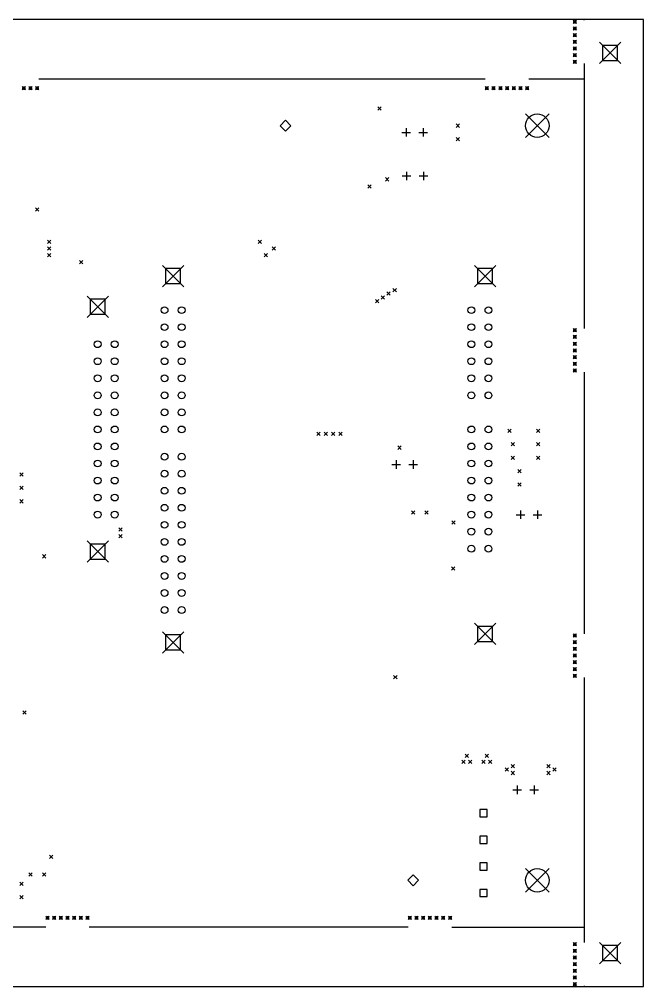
# Model space of a CAD drawing. Extents: x 46 to 310, y -242 to -56.
# Drawn here: x 217.2 to 310.2, y -199.9 to -55.7 of the extents above; entities that cross this region are included whole.
import ezdxf

# ---------------------------------------------------------------- set-up
doc = ezdxf.new("R2010")
doc.units = 0
doc.header["$MEASUREMENT"] = 0
doc.layers.add('BLACK', color=7, linetype='CONTINUOUS')

msp = doc.modelspace()

# ---------------------------------------------------------------- linework, layer by layer
at = {"layer": 'BLACK', "linetype": 'CONTINUOUS'}
for p, q in [((310.25, -55.7), (50.05, -55.7)), ((299.75, -55.8), (300.25, -56.3)), ((300.25, -55.8), (299.75, -56.3)), ((299.75, -56.05), (300.25, -56.05)), ((300, -55.8), (300, -56.3)), ((301.4, -55.8), (301.4, -55.75)), ((310.25, -199.9), (310.25, -55.7)), ((299.75, -56.8), (300.25, -57.3)), ((300.25, -56.8), (299.75, -57.3)), ((299.75, -57.05), (300.25, -57.05)), ((300, -56.8), (300, -57.3)), ((299.75, -57.8), (300.25, -58.3)), ((300.25, -57.8), (299.75, -58.3)), ((299.75, -58.05), (300.25, -58.05)), ((299.75, -58.8), (300.25, -59.3)), ((300.25, -58.8), (299.75, -59.3)), ((299.75, -59.05), (300.25, -59.05)), ((300, -57.8), (300, -58.3)), ((300, -58.8), (300, -59.3)), ((303.662, -59.1125), (306.837, -62.2875)), ((306.837, -59.1125), (303.662, -62.2875)), ((299.75, -59.8), (300.25, -60.3)), ((300.25, -59.8), (299.75, -60.3)), ((299.75, -60.05), (300.25, -60.05)), ((300, -59.8), (300, -60.3)), ((306.373, -59.5775), (304.127, -59.5775)), ((304.127, -59.5775), (304.127, -61.8225)), ((306.373, -61.8225), (306.373, -59.5775)), ((299.75, -60.8), (300.25, -61.3)), ((300.25, -60.8), (299.75, -61.3)), ((299.75, -61.05), (300.25, -61.05)), ((299.75, -61.8), (300.25, -62.3)), ((300.25, -61.8), (299.75, -62.3)), ((300, -60.8), (300, -61.3)), ((300, -61.8), (300, -62.3)), ((304.127, -61.8225), (306.373, -61.8225)), ((299.75, -62.05), (300.25, -62.05)), ((301.4, -62.3), (301.4, -101.8)), ((220.15, -64.55), (286.65, -64.55)), ((293.15, -64.55), (301.4, -64.55)), ((217.65, -65.7), (218.15, -66.2)), ((218.15, -65.7), (217.65, -66.2)), ((217.65, -65.95), (218.15, -65.95)), ((217.9, -65.7), (217.9, -66.2)), ((218.65, -65.7), (219.15, -66.2)), ((219.15, -65.7), (218.65, -66.2)), ((218.65, -65.95), (219.15, -65.95)), ((218.9, -65.7), (218.9, -66.2)), ((219.65, -65.7), (220.15, -66.2)), ((220.15, -65.7), (219.65, -66.2)), ((219.65, -65.95), (220.15, -65.95)), ((219.9, -65.7), (219.9, -66.2)), ((286.65, -65.7), (287.15, -66.2)), ((287.15, -65.7), (286.65, -66.2)), ((286.65, -65.95), (287.15, -65.95)), ((286.9, -65.7), (286.9, -66.2)), ((287.65, -65.7), (288.15, -66.2)), ((288.15, -65.7), (287.65, -66.2)), ((287.65, -65.95), (288.15, -65.95)), ((287.9, -65.7), (287.9, -66.2)), ((288.65, -65.7), (289.15, -66.2)), ((289.15, -65.7), (288.65, -66.2)), ((288.65, -65.95), (289.15, -65.95)), ((288.9, -65.7), (288.9, -66.2)), ((289.65, -65.7), (290.15, -66.2)), ((290.15, -65.7), (289.65, -66.2)), ((289.65, -65.95), (290.15, -65.95)), ((289.9, -65.7), (289.9, -66.2)), ((290.65, -65.7), (291.15, -66.2)), ((291.15, -65.7), (290.65, -66.2)), ((290.65, -65.95), (291.15, -65.95)), ((290.9, -65.7), (290.9, -66.2)), ((291.65, -65.7), (292.15, -66.2)), ((292.15, -65.7), (291.65, -66.2)), ((291.65, -65.95), (292.15, -65.95)), ((291.9, -65.7), (291.9, -66.2)), ((292.65, -65.7), (293.15, -66.2)), ((293.15, -65.7), (292.65, -66.2)), ((292.65, -65.95), (293.15, -65.95)), ((292.9, -65.7), (292.9, -66.2)), ((270.65, -68.75), (271.15, -69.25)), ((271.15, -68.75), (270.65, -69.25)), ((292.65, -69.8), (296.15, -73.3)), ((296.15, -69.8), (292.65, -73.3)), ((256.9, -70.75), (256.1, -71.55)), ((256.1, -71.55), (256.9, -72.35)), ((257.7, -71.55), (256.9, -70.75)), ((256.9, -72.35), (257.7, -71.55)), ((274.86, -71.915), (274.86, -73.185)), ((277.4, -71.915), (277.4, -73.185)), ((282.3, -71.3), (282.8, -71.8)), ((282.8, -71.3), (282.3, -71.8)), ((274.225, -72.55), (275.495, -72.55)), ((276.765, -72.55), (278.035, -72.55)), ((282.3, -73.3), (282.8, -73.8)), ((282.8, -73.3), (282.3, -73.8)), ((271.8, -79.3), (272.3, -79.8)), ((272.3, -79.3), (271.8, -79.8)), ((274.265, -79.05), (275.535, -79.05)), ((274.9, -78.415), (274.9, -79.685)), ((276.805, -79.05), (278.075, -79.05)), ((277.44, -78.415), (277.44, -79.685)), ((269.15, -80.35), (269.65, -80.85)), ((269.65, -80.35), (269.15, -80.85)), ((219.65, -83.8), (220.15, -84.3)), ((220.15, -83.8), (219.65, -84.3)), ((221.4, -88.6), (221.9, -89.1)), ((221.9, -88.6), (221.4, -89.1)), ((252.8, -88.6), (253.3, -89.1)), ((253.3, -88.6), (252.8, -89.1)), ((221.4, -89.6), (221.9, -90.1)), ((221.9, -89.6), (221.4, -90.1)), ((221.4, -90.6), (221.9, -91.1)), ((221.9, -90.6), (221.4, -91.1)), ((253.7, -90.6), (254.2, -91.1)), ((254.2, -90.6), (253.7, -91.1)), ((254.9, -89.6), (255.4, -90.1)), ((255.4, -89.6), (254.9, -90.1)), ((226.2, -91.65), (226.7, -92.15)), ((226.7, -91.65), (226.2, -92.15)), ((238.542, -92.3825), (241.718, -95.5575)), ((241.718, -92.3825), (238.542, -95.5575)), ((241.253, -92.8475), (239.007, -92.8475)), ((239.007, -92.8475), (239.007, -95.0925)), ((241.253, -95.0925), (241.253, -92.8475)), ((285.024, -92.3825), (288.2, -95.5575)), ((288.2, -92.3825), (285.024, -95.5575)), ((287.735, -92.8475), (285.489, -92.8475)), ((285.489, -92.8475), (285.489, -95.0925)), ((287.735, -95.0925), (287.735, -92.8475)), ((239.007, -95.0925), (241.253, -95.0925)), ((285.489, -95.0925), (287.735, -95.0925)), ((272, -96.3), (272.5, -96.8)), ((272.5, -96.3), (272, -96.8)), ((272.9, -95.8), (273.4, -96.3)), ((273.4, -95.8), (272.9, -96.3)), ((227.312, -96.9625), (230.487, -100.137)), ((230.487, -96.9625), (227.312, -100.137)), ((230.023, -97.4275), (227.777, -97.4275)), ((227.777, -97.4275), (227.777, -99.6725)), ((230.023, -99.6725), (230.023, -97.4275)), ((270.3, -97.45), (270.8, -97.95)), ((270.8, -97.45), (270.3, -97.95)), ((271.15, -96.9), (271.65, -97.4)), ((271.65, -96.9), (271.15, -97.4)), ((227.777, -99.6725), (230.023, -99.6725)), ((299.75, -101.8), (300.25, -102.3)), ((300.25, -101.8), (299.75, -102.3)), ((299.75, -102.05), (300.25, -102.05)), ((300, -101.8), (300, -102.3)), ((299.75, -102.8), (300.25, -103.3)), ((300.25, -102.8), (299.75, -103.3)), ((299.75, -103.05), (300.25, -103.05)), ((299.75, -103.8), (300.25, -104.3)), ((300.25, -103.8), (299.75, -104.3)), ((300, -102.8), (300, -103.3)), ((300, -103.8), (300, -104.3)), ((299.75, -104.05), (300.25, -104.05)), ((299.75, -104.8), (300.25, -105.3)), ((300.25, -104.8), (299.75, -105.3)), ((299.75, -105.05), (300.25, -105.05)), ((300, -104.8), (300, -105.3)), ((299.75, -105.8), (300.25, -106.3)), ((300.25, -105.8), (299.75, -106.3)), ((299.75, -106.05), (300.25, -106.05)), ((300, -105.8), (300, -106.3)), ((299.75, -106.8), (300.25, -107.3)), ((300.25, -106.8), (299.75, -107.3)), ((299.75, -107.05), (300.25, -107.05)), ((299.75, -107.8), (300.25, -108.3)), ((300.25, -107.8), (299.75, -108.3)), ((299.75, -108.05), (300.25, -108.05)), ((300, -106.8), (300, -107.3)), ((300, -107.8), (300, -108.3)), ((301.4, -108.3), (301.4, -147.3)), ((290, -116.8), (290.5, -117.3)), ((290.5, -116.8), (290, -117.3)), ((294.3, -116.8), (294.8, -117.3)), ((294.8, -116.8), (294.3, -117.3)), ((261.55, -117.25), (262.05, -117.75)), ((262.05, -117.25), (261.55, -117.75)), ((262.65, -117.25), (263.15, -117.75)), ((263.15, -117.25), (262.65, -117.75)), ((263.75, -117.25), (264.25, -117.75)), ((264.25, -117.25), (263.75, -117.75)), ((264.85, -117.25), (265.35, -117.75)), ((265.35, -117.25), (264.85, -117.75)), ((273.6, -119.3), (274.1, -119.8)), ((274.1, -119.3), (273.6, -119.8)), ((290.5, -118.8), (291, -119.3)), ((291, -118.8), (290.5, -119.3)), ((294.3, -118.8), (294.8, -119.3)), ((294.8, -118.8), (294.3, -119.3)), ((290.5, -120.8), (291, -121.3)), ((291, -120.8), (290.5, -121.3)), ((294.3, -120.8), (294.8, -121.3)), ((294.8, -120.8), (294.3, -121.3)), ((272.725, -122.05), (273.995, -122.05)), ((273.36, -121.415), (273.36, -122.685)), ((275.265, -122.05), (276.535, -122.05)), ((275.9, -121.415), (275.9, -122.685)), ((217.3, -123.3), (217.8, -123.8)), ((217.8, -123.3), (217.3, -123.8)), ((291.5, -122.8), (292, -123.3)), ((292, -122.8), (291.5, -123.3)), ((217.3, -125.3), (217.8, -125.8)), ((217.8, -125.3), (217.3, -125.8)), ((291.5, -124.8), (292, -125.3)), ((292, -124.8), (291.5, -125.3)), ((217.3, -127.3), (217.8, -127.8)), ((217.8, -127.3), (217.3, -127.8)), ((275.65, -128.95), (276.15, -129.45)), ((276.15, -128.95), (275.65, -129.45)), ((277.65, -128.95), (278.15, -129.45)), ((278.15, -128.95), (277.65, -129.45)), ((291.265, -129.55), (292.535, -129.55)), ((291.9, -128.915), (291.9, -130.185)), ((293.805, -129.55), (295.075, -129.55)), ((294.44, -128.915), (294.44, -130.185)), ((281.65, -130.45), (282.15, -130.95)), ((282.15, -130.45), (281.65, -130.95)), ((232.05, -131.5), (232.55, -132)), ((232.55, -131.5), (232.05, -132)), ((232.05, -132.5), (232.55, -133)), ((232.55, -132.5), (232.05, -133)), ((227.312, -133.463), (230.487, -136.637)), ((230.487, -133.463), (227.312, -136.637)), ((230.023, -133.927), (227.777, -133.927)), ((227.777, -133.927), (227.777, -136.173)), ((230.023, -136.173), (230.023, -133.927)), ((220.65, -135.5), (221.15, -136)), ((221.15, -135.5), (220.65, -136)), ((227.777, -136.173), (230.023, -136.173)), ((281.6, -137.3), (282.1, -137.8)), ((282.1, -137.3), (281.6, -137.8)), ((238.542, -146.993), (241.718, -150.167)), ((241.718, -146.993), (238.542, -150.167)), ((285.024, -145.722), (288.2, -148.897)), ((288.2, -145.722), (285.024, -148.897)), ((287.735, -146.187), (285.489, -146.187)), ((285.489, -146.187), (285.489, -148.433)), ((287.735, -148.433), (287.735, -146.187)), ((241.253, -147.457), (239.007, -147.457)), ((239.007, -147.457), (239.007, -149.703)), ((241.253, -149.703), (241.253, -147.457)), ((285.489, -148.433), (287.735, -148.433)), ((299.75, -147.3), (300.25, -147.8)), ((300.25, -147.3), (299.75, -147.8)), ((299.75, -147.55), (300.25, -147.55)), ((299.75, -148.3), (300.25, -148.8)), ((300.25, -148.3), (299.75, -148.8)), ((300, -147.3), (300, -147.8)), ((300, -148.3), (300, -148.8)), ((239.007, -149.703), (241.253, -149.703)), ((299.75, -148.55), (300.25, -148.55)), ((299.75, -149.3), (300.25, -149.8)), ((300.25, -149.3), (299.75, -149.8)), ((299.75, -149.55), (300.25, -149.55)), ((300, -149.3), (300, -149.8)), ((299.75, -150.3), (300.25, -150.8)), ((300.25, -150.3), (299.75, -150.8)), ((299.75, -150.55), (300.25, -150.55)), ((299.75, -151.3), (300.25, -151.8)), ((300.25, -151.3), (299.75, -151.8)), ((300, -150.3), (300, -150.8)), ((300, -151.3), (300, -151.8)), ((299.75, -151.55), (300.25, -151.55)), ((299.75, -152.3), (300.25, -152.8)), ((300.25, -152.3), (299.75, -152.8)), ((299.75, -152.55), (300.25, -152.55)), ((300, -152.3), (300, -152.8)), ((273, -153.5), (273.5, -154)), ((273.5, -153.5), (273, -154)), ((299.75, -153.3), (300.25, -153.8)), ((300.25, -153.3), (299.75, -153.8)), ((299.75, -153.55), (300.25, -153.55)), ((300, -153.3), (300, -153.8)), ((301.4, -153.8), (301.4, -193.3)), ((217.75, -158.8), (218.25, -159.3)), ((218.25, -158.8), (217.75, -159.3)), ((283.65, -165.25), (284.15, -165.75)), ((284.15, -165.25), (283.65, -165.75)), ((286.65, -165.25), (287.15, -165.75)), ((287.15, -165.25), (286.65, -165.75)), ((283.15, -166.15), (283.65, -166.65)), ((283.65, -166.15), (283.15, -166.65)), ((284.15, -166.15), (284.65, -166.65)), ((284.65, -166.15), (284.15, -166.65)), ((286.15, -166.15), (286.65, -166.65)), ((286.65, -166.15), (286.15, -166.65)), ((287.15, -166.15), (287.65, -166.65)), ((287.65, -166.15), (287.15, -166.65)), ((290.5, -166.8), (291, -167.3)), ((291, -166.8), (290.5, -167.3)), ((295.8, -166.8), (296.3, -167.3)), ((296.3, -166.8), (295.8, -167.3)), ((289.6, -167.3), (290.1, -167.8)), ((290.1, -167.3), (289.6, -167.8)), ((290.5, -167.8), (291, -168.3)), ((291, -167.8), (290.5, -168.3)), ((295.8, -167.8), (296.3, -168.3)), ((296.3, -167.8), (295.8, -168.3)), ((296.7, -167.3), (297.2, -167.8)), ((297.2, -167.3), (296.7, -167.8)), ((291.4, -169.915), (291.4, -171.185)), ((293.94, -169.915), (293.94, -171.185)), ((290.765, -170.55), (292.035, -170.55)), ((293.305, -170.55), (294.575, -170.55)), ((286.939, -173.511), (285.861, -173.511)), ((285.861, -173.511), (285.861, -174.589)), ((286.939, -174.589), (286.939, -173.511)), ((285.861, -174.589), (286.939, -174.589)), ((286.939, -177.474), (285.861, -177.474)), ((285.861, -177.474), (285.861, -178.551)), ((285.861, -178.551), (286.939, -178.551)), ((286.939, -178.551), (286.939, -177.474)), ((221.7, -180.3), (222.2, -180.8)), ((222.2, -180.3), (221.7, -180.8)), ((286.939, -181.436), (285.861, -181.436)), ((285.861, -181.436), (285.861, -182.514)), ((286.939, -182.514), (286.939, -181.436)), ((218.65, -182.95), (219.15, -183.45)), ((219.15, -182.95), (218.65, -183.45)), ((220.65, -182.95), (221.15, -183.45)), ((221.15, -182.95), (220.65, -183.45)), ((285.861, -182.514), (286.939, -182.514)), ((292.65, -182.3), (296.15, -185.8)), ((296.15, -182.3), (292.65, -185.8)), ((217.3, -184.3), (217.8, -184.8)), ((217.8, -184.3), (217.3, -184.8)), ((275.9, -183.25), (275.1, -184.05)), ((275.1, -184.05), (275.9, -184.85)), ((276.7, -184.05), (275.9, -183.25)), ((275.9, -184.85), (276.7, -184.05)), ((286.939, -185.398), (285.861, -185.398)), ((285.861, -185.398), (285.861, -186.476)), ((286.939, -186.476), (286.939, -185.398)), ((217.3, -186.3), (217.8, -186.8)), ((217.8, -186.3), (217.3, -186.8)), ((285.861, -186.476), (286.939, -186.476)), ((221.15, -189.4), (221.65, -189.9)), ((221.65, -189.4), (221.15, -189.9)), ((221.15, -189.65), (221.65, -189.65)), ((221.4, -189.4), (221.4, -189.9)), ((222.15, -189.4), (222.65, -189.9)), ((222.65, -189.4), (222.15, -189.9)), ((222.15, -189.65), (222.65, -189.65)), ((222.4, -189.4), (222.4, -189.9)), ((223.15, -189.4), (223.65, -189.9)), ((223.65, -189.4), (223.15, -189.9)), ((223.15, -189.65), (223.65, -189.65)), ((223.4, -189.4), (223.4, -189.9)), ((224.15, -189.4), (224.65, -189.9)), ((224.65, -189.4), (224.15, -189.9)), ((224.15, -189.65), (224.65, -189.65)), ((224.4, -189.4), (224.4, -189.9)), ((225.15, -189.4), (225.65, -189.9)), ((225.65, -189.4), (225.15, -189.9)), ((225.15, -189.65), (225.65, -189.65)), ((225.4, -189.4), (225.4, -189.9)), ((226.15, -189.4), (226.65, -189.9)), ((226.65, -189.4), (226.15, -189.9)), ((226.15, -189.65), (226.65, -189.65)), ((226.4, -189.4), (226.4, -189.9)), ((227.15, -189.4), (227.65, -189.9)), ((227.65, -189.4), (227.15, -189.9)), ((227.15, -189.65), (227.65, -189.65)), ((227.4, -189.4), (227.4, -189.9)), ((275.15, -189.4), (275.65, -189.9)), ((275.65, -189.4), (275.15, -189.9)), ((275.15, -189.65), (275.65, -189.65)), ((275.4, -189.4), (275.4, -189.9)), ((276.15, -189.4), (276.65, -189.9)), ((276.65, -189.4), (276.15, -189.9)), ((276.15, -189.65), (276.65, -189.65)), ((276.4, -189.4), (276.4, -189.9)), ((277.15, -189.4), (277.65, -189.9)), ((277.65, -189.4), (277.15, -189.9)), ((277.15, -189.65), (277.65, -189.65)), ((277.4, -189.4), (277.4, -189.9)), ((278.15, -189.4), (278.65, -189.9)), ((278.65, -189.4), (278.15, -189.9)), ((278.15, -189.65), (278.65, -189.65)), ((278.4, -189.4), (278.4, -189.9)), ((279.15, -189.4), (279.65, -189.9)), ((279.65, -189.4), (279.15, -189.9)), ((279.15, -189.65), (279.65, -189.65)), ((279.4, -189.4), (279.4, -189.9)), ((280.15, -189.4), (280.65, -189.9)), ((280.65, -189.4), (280.15, -189.9)), ((280.15, -189.65), (280.65, -189.65)), ((280.4, -189.4), (280.4, -189.9)), ((281.15, -189.4), (281.65, -189.9)), ((281.65, -189.4), (281.15, -189.9)), ((281.15, -189.65), (281.65, -189.65)), ((281.4, -189.4), (281.4, -189.9)), ((221.15, -191.05), (127.65, -191.05)), ((275.15, -191.05), (227.65, -191.05)), ((281.65, -191.05), (301.4, -191.05)), ((299.75, -193.3), (300.25, -193.8)), ((300.25, -193.3), (299.75, -193.8)), ((299.75, -193.55), (300.25, -193.55)), ((299.75, -194.3), (300.25, -194.8)), ((300.25, -194.3), (299.75, -194.8)), ((299.75, -194.55), (300.25, -194.55)), ((300, -193.3), (300, -193.8)), ((300, -194.3), (300, -194.8)), ((303.662, -193.312), (306.837, -196.487)), ((306.837, -193.312), (303.662, -196.487)), ((306.373, -193.777), (304.127, -193.777)), ((304.127, -193.777), (304.127, -196.023)), ((306.373, -196.023), (306.373, -193.777)), ((299.75, -195.3), (300.25, -195.8)), ((300.25, -195.3), (299.75, -195.8)), ((299.75, -195.55), (300.25, -195.55)), ((300, -195.3), (300, -195.8)), ((304.127, -196.023), (306.373, -196.023)), ((299.75, -196.3), (300.25, -196.8)), ((300.25, -196.3), (299.75, -196.8)), ((299.75, -196.55), (300.25, -196.55)), ((299.75, -197.3), (300.25, -197.8)), ((300.25, -197.3), (299.75, -197.8)), ((299.75, -197.55), (300.25, -197.55)), ((300, -196.3), (300, -196.8)), ((300, -197.3), (300, -197.8)), ((299.75, -198.3), (300.25, -198.8)), ((300.25, -198.3), (299.75, -198.8)), ((299.75, -198.55), (300.25, -198.55)), ((300, -198.3), (300, -198.8)), ((50.05, -199.9), (310.25, -199.9)), ((299.75, -199.3), (300.25, -199.8)), ((300.25, -199.3), (299.75, -199.8)), ((299.75, -199.55), (300.25, -199.55)), ((300, -199.3), (300, -199.8)), ((301.4, -199.8), (301.4, -199.85))]:
    msp.add_line(p, q, dxfattribs=at)
at = {"layer": 'BLACK'}
for centre, radius in [((294.4, -71.55), 1.75), ((238.86, -99.05), 0.508), ((241.4, -99.05), 0.508), ((284.58, -99.05), 0.508), ((287.12, -99.05), 0.508), ((238.86, -101.59), 0.508), ((241.4, -101.59), 0.508), ((284.58, -101.59), 0.508), ((287.12, -101.59), 0.508), ((228.89, -104.13), 0.508), ((231.43, -104.13), 0.508), ((238.86, -104.13), 0.508), ((241.4, -104.13), 0.508), ((284.58, -104.13), 0.508), ((287.12, -104.13), 0.508), ((228.89, -106.67), 0.508), ((231.43, -106.67), 0.508), ((238.86, -106.67), 0.508), ((241.4, -106.67), 0.508), ((284.58, -106.67), 0.508), ((287.12, -106.67), 0.508), ((228.89, -109.21), 0.508), ((231.43, -109.21), 0.508), ((238.86, -109.21), 0.508), ((241.4, -109.21), 0.508), ((284.58, -109.21), 0.508), ((287.12, -109.21), 0.508), ((228.89, -111.75), 0.508), ((231.43, -111.75), 0.508), ((238.86, -111.75), 0.508), ((241.4, -111.75), 0.508), ((284.58, -111.75), 0.508), ((287.12, -111.75), 0.508), ((228.89, -114.29), 0.508), ((231.43, -114.29), 0.508), ((238.86, -114.29), 0.508), ((241.4, -114.29), 0.508), ((228.89, -116.83), 0.508), ((231.43, -116.83), 0.508), ((238.86, -116.83), 0.508), ((241.4, -116.83), 0.508), ((284.58, -116.83), 0.508), ((287.12, -116.83), 0.508), ((228.89, -119.37), 0.508), ((231.43, -119.37), 0.508), ((284.58, -119.37), 0.508), ((287.12, -119.37), 0.508), ((238.86, -120.894), 0.508), ((241.4, -120.894), 0.508), ((228.89, -121.91), 0.508), ((231.43, -121.91), 0.508), ((284.58, -121.91), 0.508), ((287.12, -121.91), 0.508), ((228.89, -124.45), 0.508), ((231.43, -124.45), 0.508), ((238.86, -123.434), 0.508), ((241.4, -123.434), 0.508), ((284.58, -124.45), 0.508), ((287.12, -124.45), 0.508), ((228.89, -126.99), 0.508), ((231.43, -126.99), 0.508), ((238.86, -125.974), 0.508), ((241.4, -125.974), 0.508), ((284.58, -126.99), 0.508), ((287.12, -126.99), 0.508), ((238.86, -128.514), 0.508), ((241.4, -128.514), 0.508), ((228.89, -129.53), 0.508), ((231.43, -129.53), 0.508), ((284.58, -129.53), 0.508), ((287.12, -129.53), 0.508), ((238.86, -131.054), 0.508), ((241.4, -131.054), 0.508), ((284.58, -132.07), 0.508), ((287.12, -132.07), 0.508), ((238.86, -133.594), 0.508), ((241.4, -133.594), 0.508), ((284.58, -134.61), 0.508), ((287.12, -134.61), 0.508), ((238.86, -136.134), 0.508), ((241.4, -136.134), 0.508), ((238.86, -138.674), 0.508), ((241.4, -138.674), 0.508), ((238.86, -141.214), 0.508), ((241.4, -141.214), 0.508), ((238.86, -143.754), 0.508), ((241.4, -143.754), 0.508), ((294.4, -184.05), 1.75)]:
    msp.add_circle(centre, radius, dxfattribs=at)

doc.saveas('drawing.dxf')
